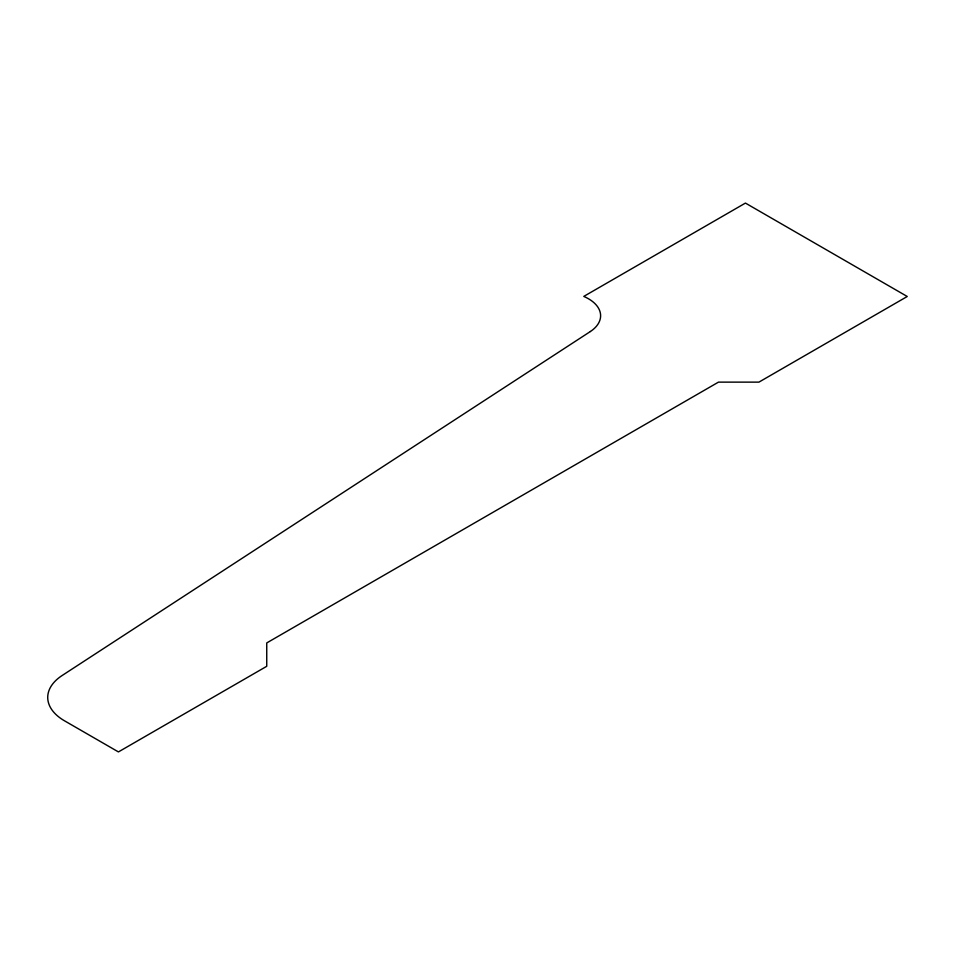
<?xml version="1.0" encoding="UTF-8"?>
<svg xmlns="http://www.w3.org/2000/svg" width="955" height="955" viewBox="0 0 955 955"><rect width="100%" height="100%" fill="white"/><g stroke="black" fill="none" stroke-linecap="round" stroke-linejoin="round"><path stroke-width="1.43" d="M590.405 331.504L62.123 675.519A57.205 33.031 0 0 0 64.474 720.786L118.42 751.919L266.743 666.292L266.743 642.93L718.47 382.131L758.927 382.131L907.25 296.492L745.437 203.081L583.768 296.42A41.638 24.042 0 0 1 590.405 331.504"/></g></svg>
